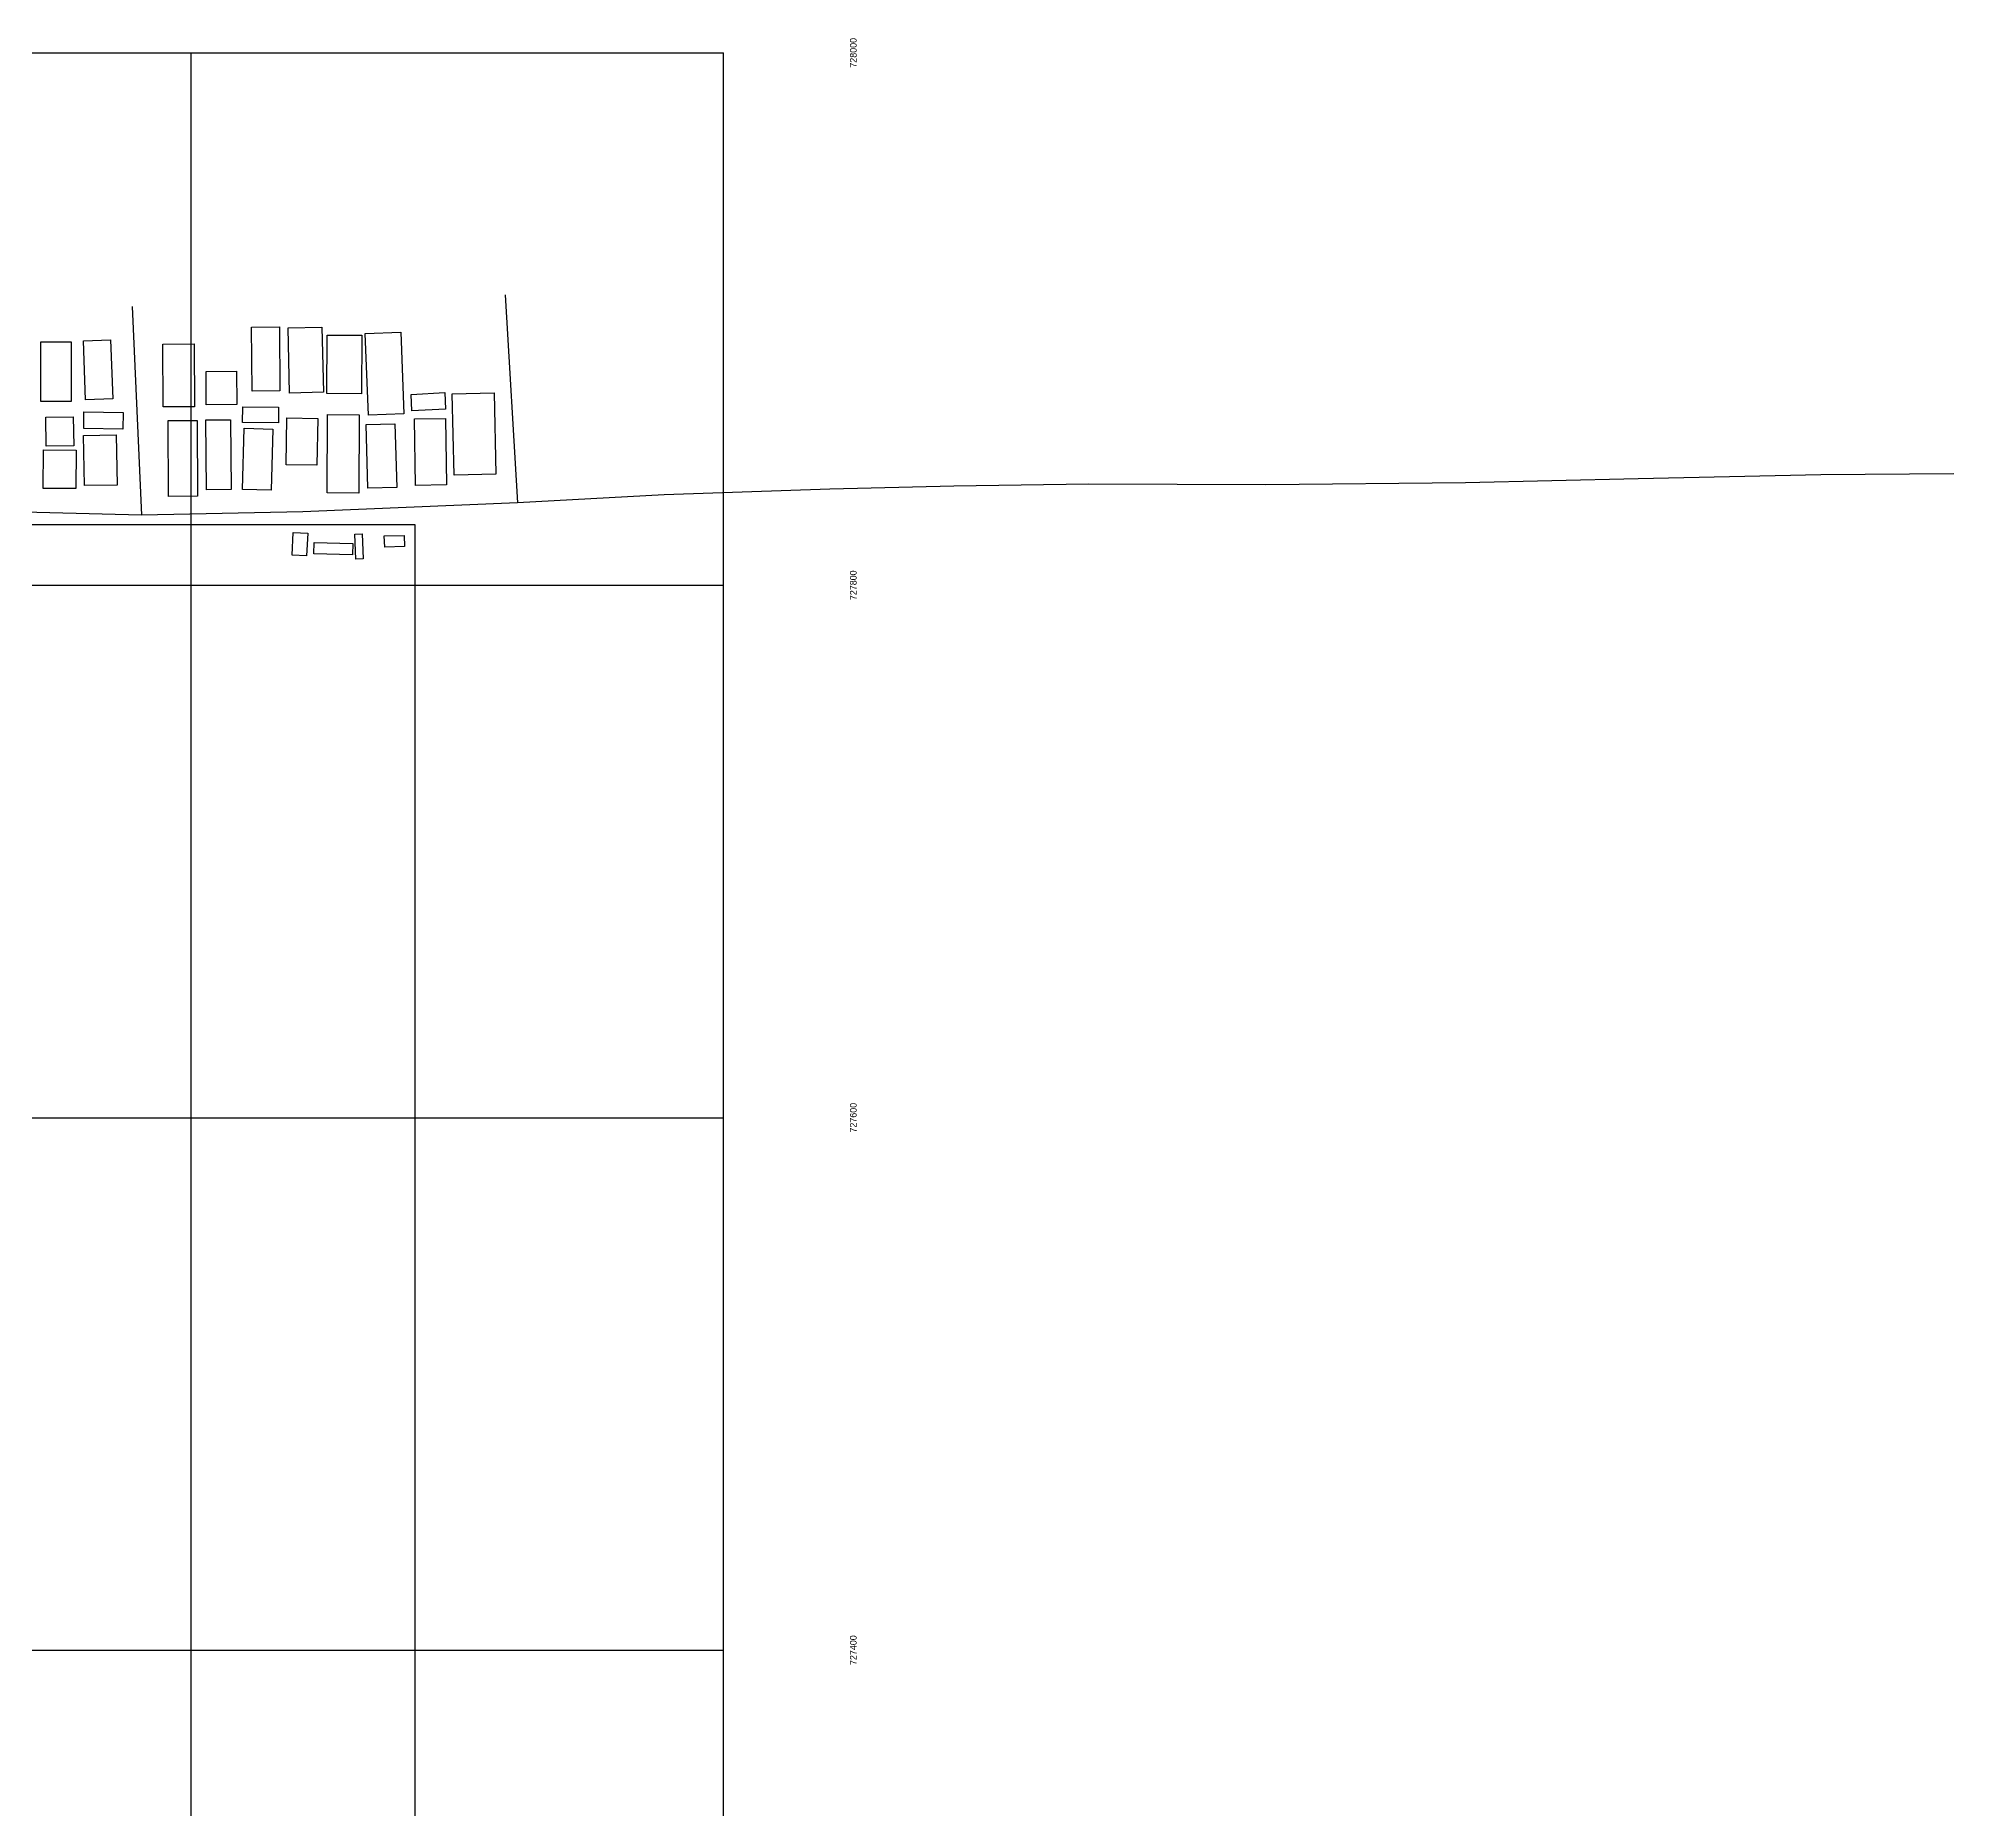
# Model space of a CAD drawing. Header units: metres. Extents: x 375284 to 378017, y 725251 to 730423.
# Drawn here: x 377143 to 377862, y 727340 to 728005 of the extents above; entities that cross this region are included whole.
import ezdxf
from ezdxf.enums import TextEntityAlignment as Align

# ---------------------------------------------------------------- set-up
doc = ezdxf.new("R2010")
doc.units = ezdxf.units.M
for name, color, linetype in [('BUILDINGS', 7, 'Continuous'), ('COORDS', 4, 'Continuous'), ('GRID', 4, 'Continuous'), ('PLOT', 1, 'Continuous'), ('ROADS', 8, 'Continuous')]:
    doc.layers.add(name, color=color, linetype=linetype)

msp = doc.modelspace()

# ---------------------------------------------------------------- linework, layer by layer
at = {"layer": 'BUILDINGS'}
for p, q in [((377222.74, 727896.92), (377233.16, 727897.01)), ((377222.94, 727872.94), (377222.74, 727896.92)), ((377233.16, 727897.01), (377233.36, 727873.02)), ((377236.42, 727896.65), (377249.09, 727896.96)), ((377237.02, 727872.21), (377236.42, 727896.65)), ((377249.09, 727896.96), (377249.69, 727872.52)), ((377143.51, 727868.99), (377143.51, 727891.38)), ((377143.51, 727891.38), (377155, 727891.38)), ((377155, 727891.38), (377155, 727868.99)), ((377159.55, 727891.75), (377169.75, 727892.14)), ((377160.38, 727869.66), (377159.55, 727891.75)), ((377169.75, 727892.14), (377170.56, 727870.04)), ((377189.42, 727890.57), (377201.2, 727890.63)), ((377189.56, 727866.97), (377189.42, 727890.57)), ((377201.2, 727890.63), (377201.34, 727867.05)), ((377251, 727871.98), (377251.15, 727894)), ((377251.15, 727894), (377264.16, 727893.91)), ((377264.16, 727893.91), (377264.01, 727871.89)), ((377265.41, 727894.59), (377278.78, 727895.12)), ((377266.6, 727863.84), (377265.41, 727894.59)), ((377278.78, 727895.12), (377279.97, 727864.36)), ((377205.62, 727880.34), (377217.09, 727880.4)), ((377205.68, 727867.8), (377205.62, 727880.34)), ((377217.09, 727880.4), (377217.17, 727867.87)), ((377155, 727868.99), (377143.51, 727868.99)), ((377170.56, 727870.04), (377160.38, 727869.66)), ((377217.17, 727867.87), (377205.68, 727867.8)), ((377233.36, 727873.02), (377222.94, 727872.94)), ((377249.69, 727872.52), (377237.02, 727872.21)), ((377264.01, 727871.89), (377251, 727871.98)), ((377282.65, 727871.68), (377295.26, 727872.35)), ((377282.97, 727865.54), (377282.65, 727871.68)), ((377295.26, 727872.35), (377295.58, 727866.2)), ((377298.1, 727871.9), (377313.8, 727872.28)), ((377298.85, 727841.3), (377298.1, 727871.9)), ((377313.8, 727872.28), (377314.54, 727841.68)), ((377145.45, 727863.17), (377155.74, 727863.32)), ((377145.6, 727852.2), (377145.45, 727863.17)), ((377155.74, 727863.32), (377155.91, 727852.35)), ((377159.72, 727858.84), (377159.77, 727865.11)), ((377159.77, 727865.11), (377174.48, 727864.95)), ((377174.48, 727864.95), (377174.42, 727858.68)), ((377201.34, 727867.05), (377189.56, 727866.97)), ((377191.36, 727861.89), (377202.25, 727861.95)), ((377191.5, 727833.38), (377191.36, 727861.89)), ((377202.25, 727861.95), (377202.41, 727833.44)), ((377205.54, 727862.12), (377214.78, 727862.2)), ((377205.76, 727835.84), (377205.54, 727862.12)), ((377214.78, 727862.2), (377215, 727835.92)), ((377219.37, 727861.13), (377219.46, 727867.05)), ((377232.78, 727860.95), (377219.37, 727861.13)), ((377219.46, 727867.05), (377232.86, 727866.86)), ((377232.86, 727866.86), (377232.78, 727860.95)), ((377235.69, 727845.26), (377235.99, 727862.87)), ((377235.99, 727862.87), (377247.58, 727862.67)), ((377247.58, 727862.67), (377247.29, 727845.05)), ((377251.07, 727834.72), (377251.29, 727864.14)), ((377251.29, 727864.14), (377263.2, 727864.05)), ((377263.2, 727864.05), (377262.98, 727834.63)), ((377265.77, 727860.33), (377276.59, 727860.64)), ((377266.45, 727836.45), (377265.77, 727860.33)), ((377279.97, 727864.36), (377266.6, 727863.84)), ((377276.59, 727860.64), (377277.26, 727836.75)), ((377295.58, 727866.2), (377282.97, 727865.54)), ((377283.93, 727862.51), (377295.52, 727862.7)), ((377284.34, 727837.51), (377283.93, 727862.51)), ((377295.52, 727862.7), (377295.93, 727837.7)), ((377159.63, 727856.3), (377171.91, 727856.49)), ((377159.93, 727837.41), (377159.63, 727856.3)), ((377174.42, 727858.68), (377159.72, 727858.84)), ((377171.91, 727856.49), (377172.21, 727837.6)), ((377219.27, 727836), (377219.94, 727858.98)), ((377219.94, 727858.98), (377230.76, 727858.67)), ((377230.76, 727858.67), (377230.08, 727835.68)), ((377144.47, 727836.37), (377144.56, 727850.85)), ((377144.56, 727850.85), (377156.79, 727850.78)), ((377155.91, 727852.35), (377145.6, 727852.2)), ((377156.79, 727850.78), (377156.7, 727836.29)), ((377247.29, 727845.05), (377235.69, 727845.26)), ((377314.54, 727841.68), (377298.85, 727841.3)), ((377156.7, 727836.29), (377144.47, 727836.37)), ((377172.21, 727837.6), (377159.93, 727837.41)), ((377202.41, 727833.44), (377191.5, 727833.38)), ((377215, 727835.92), (377205.76, 727835.84)), ((377230.08, 727835.68), (377219.27, 727836)), ((377262.98, 727834.63), (377251.07, 727834.72)), ((377277.26, 727836.75), (377266.45, 727836.45)), ((377295.93, 727837.7), (377284.34, 727837.51)), ((377237.94, 727811.3), (377238.34, 727819.84)), ((377238.34, 727819.84), (377243.81, 727819.58)), ((377243.81, 727819.58), (377243.4, 727811.03)), ((377261.48, 727819.24), (377264.24, 727819.34)), ((377261.84, 727809.83), (377261.48, 727819.24)), ((377264.24, 727819.34), (377264.6, 727809.94)), ((377272.59, 727818.52), (377280.02, 727818.75)), ((377272.72, 727814.33), (377272.59, 727818.52)), ((377280.02, 727818.75), (377280.14, 727814.57)), ((377243.4, 727811.03), (377237.94, 727811.3)), ((377246.09, 727811.83), (377246.23, 727816.1)), ((377260.64, 727811.38), (377246.09, 727811.83)), ((377246.23, 727816.1), (377260.77, 727815.65)), ((377260.77, 727815.65), (377260.64, 727811.38)), ((377264.6, 727809.94), (377261.84, 727809.83)), ((377280.14, 727814.57), (377272.72, 727814.33))]:
    msp.add_line(p, q, dxfattribs=at)
at = {"layer": 'GRID'}
for p, q in [((376000, 728000), (377400, 728000)), ((377200, 726600), (377200, 728000)), ((377400, 726600), (377400, 728000)), ((376000, 727800), (377400, 727800)), ((376000, 727600), (377400, 727600)), ((376000, 727400), (377400, 727400))]:
    msp.add_line(p, q, dxfattribs=at)
at = {"layer": 'PLOT'}
for p, q in [((376170.82, 727822.8), (377284.02, 727822.8)), ((377284.02, 727822.8), (377284.02, 726702.36))]:
    msp.add_line(p, q, dxfattribs=at)
at = {"layer": 'ROADS'}
for p, q in [((377177.92, 727904.74), (377181.35, 727826.37)), ((377317.95, 727909.08), (377322.58, 727830.99)), ((377678.79, 727838.45), (377603.69, 727837.72)), ((377743.58, 727839.96), (377678.79, 727838.45)), ((377812.25, 727841.45), (377743.58, 727839.96)), ((377862.12, 727841.89), (377812.25, 727841.45)), ((377377.67, 727833.98), (377322.58, 727830.99)), ((377439.92, 727836.07), (377377.67, 727833.98)), ((377486.51, 727837.27), (377439.92, 727836.07)), ((377537.11, 727838.01), (377486.51, 727837.27)), ((377603.69, 727837.72), (377537.11, 727838.01)), ((377181.35, 727826.37), (377097.45, 727828.46)), ((377241.96, 727827.56), (377181.35, 727826.37)), ((377322.58, 727830.99), (377241.96, 727827.56))]:
    msp.add_line(p, q, dxfattribs=at)

# ---------------------------------------------------------------- texts
at = {"layer": 'COORDS'}
for s, p in [('728000', (377450, 728000)), ('727800', (377450, 727800)), ('727600', (377450, 727600)), ('727400', (377450, 727400))]:
    msp.add_text(s, height=2.5, rotation=90, dxfattribs=at).set_placement(p, align=Align.CENTER)

doc.saveas('drawing.dxf')
